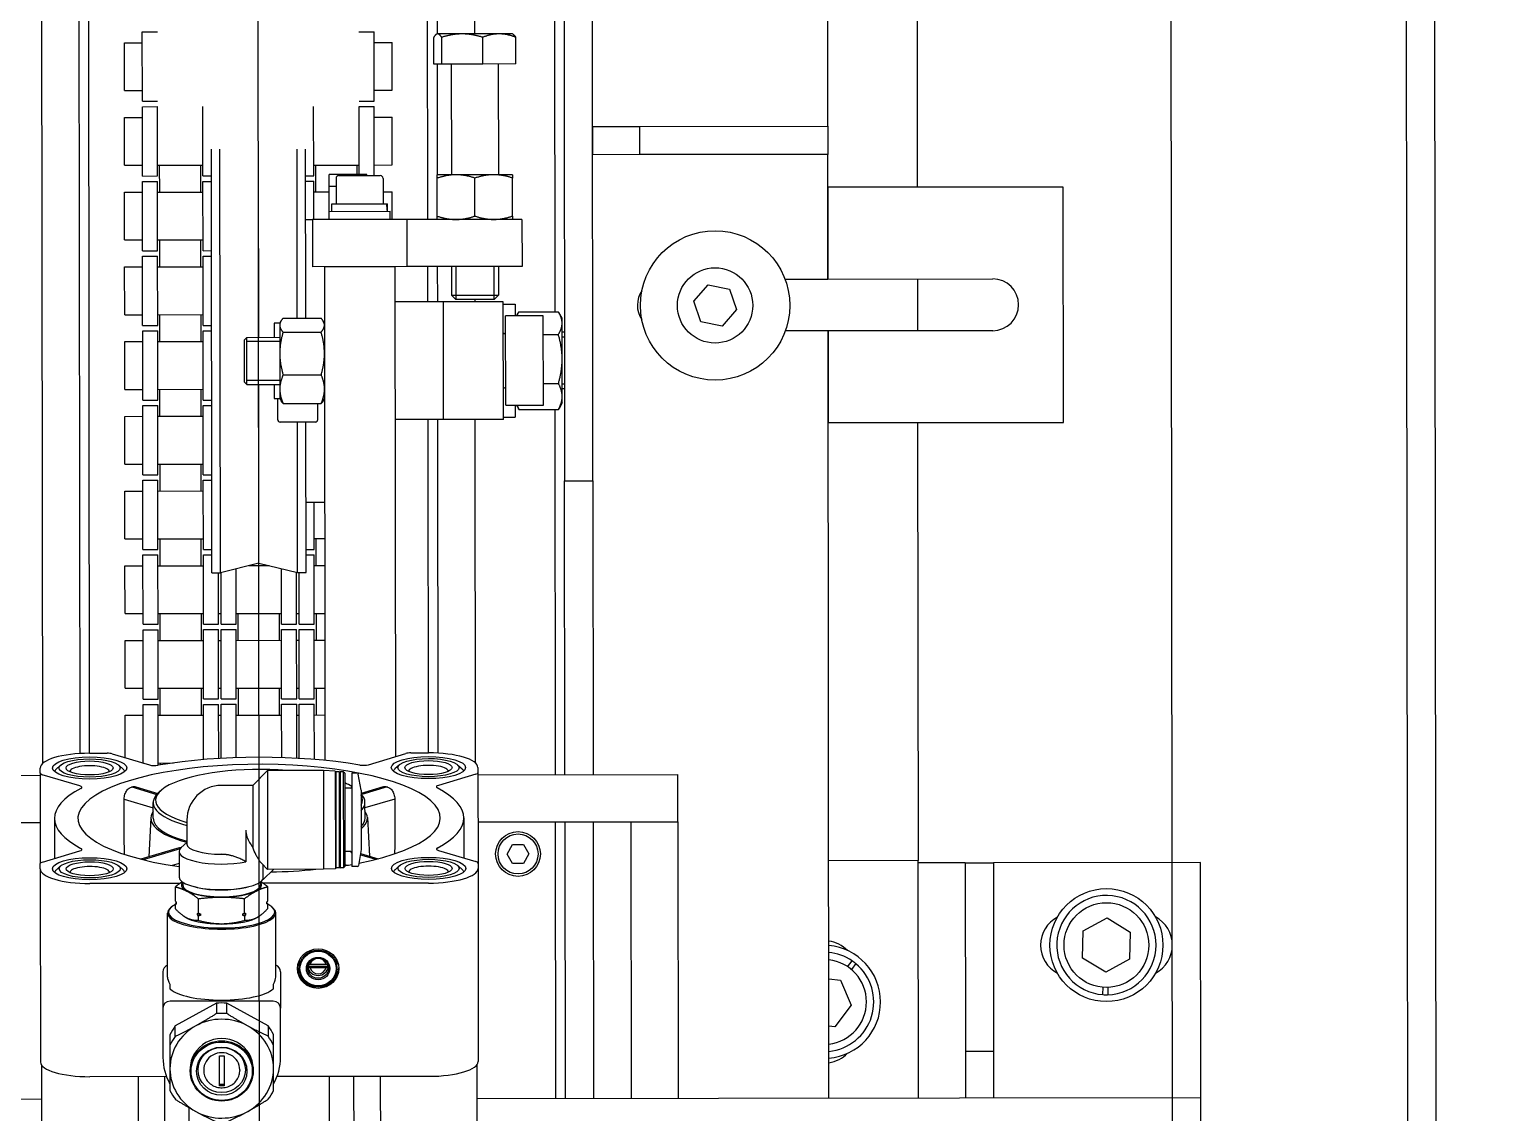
# Model space of a CAD drawing. Header units: feet. Extents: x -99009 to 3252343, y -11094690 to 9035152.
# Drawn here: x 2520354.7 to 2520664.2, y -1972591.9 to -1972361.6 of the extents above; entities that cross this region are included whole.
import ezdxf

# ---------------------------------------------------------------- set-up
doc = ezdxf.new("R2010")
doc.units = ezdxf.units.FT
for name, color, linetype in [('1', 1, 'Continuous'), ('K-LINE', 7, 'Continuous'), ('栗本図面枠', 7, 'Continuous')]:
    doc.layers.add(name, color=color, linetype=linetype)

# ---------------------------------------------------------------- blocks, each defined once
blk = doc.blocks.new('K24582845e8a56')
at = {"layer": '栗本図面枠', "color": 1}
for p, q in [((-3309.55, 250), (-4554.55, 250)), ((-3309.55, 244), (-4548.55, 244)), ((-3932.05, 200), (-3982.05, 200)), ((-3982.05, 200), (-3982.05, 156)), ((-3832.05, 200), (-3932.05, 200)), ((-3932.05, 200), (-3932.05, 46.25)), ((-3359.55, 194), (-4498.55, 194)), ((-3970.33, 180.14), (-3967.32, 185.07)), ((-3967.32, 185.07), (-3961.55, 184.93)), ((-3961.55, 184.93), (-3958.78, 179.86)), ((-3967.56, 175.07), (-3970.33, 180.14)), ((-3958.78, 179.86), (-3961.79, 174.93)), ((-3955.56, 180.28), (-3954.01, 180.25)), ((-3954.03, 179.25), (-3955.58, 179.28)), ((-3961.79, 174.93), (-3967.56, 175.07)), ((-4125.62, 171), (-4125.62, 121)), ((-4075.62, 171), (-4125.62, 171)), ((-4075.62, 121), (-4075.62, 171)), ((-4106.12, 121), (-4106.12, 156)), ((-4095.12, 156), (-4095.12, 121)), ((-3982.05, 150), (-3982.05, 156)), ((-3982.05, 156), (-3942.05, 156)), ((-3942.05, 156), (-3932.05, 156)), ((-3942.05, 150), (-3942.05, 156)), ((-3982.05, 150), (-3982.05, 140)), ((-3982.05, 150), (-3942.05, 150)), ((-3942.05, 150), (-3932.05, 150)), ((-4205.05, 140), (-4125.62, 140)), ((-4106.12, 140), (-4095.12, 140)), ((-4075.62, 140), (-3982.54, 140)), ((-3982.55, 139.99), (-3982.55, 121)), ((-3932.05, 140), (-3982.54, 140)), ((-3960.03, 125.01), (-3961.27, 125.94)), ((-3960.67, 126.74), (-3959.43, 125.81)), ((-3957.17, 123.47), (-3951.85, 125.73)), ((-3951.85, 125.73), (-3947.24, 122.26)), ((-4138.61, 121), (-4512.61, 121)), ((-4138.61, 81), (-4138.61, 121)), ((-4138.61, 121), (-4132.61, 121)), ((-4106.12, 121), (-4132.61, 121)), ((-4132.61, 121), (-4132.61, 81)), ((-4125.62, 121), (-4106.12, 121)), ((-4106.12, 111.87), (-4106.12, 121)), ((-3932.05, 121), (-4095.12, 121)), ((-4095.12, 121), (-4095.12, 111.91)), ((-4095.12, 121), (-4075.62, 121)), ((-3957.47, 121), (-3957.17, 123.47)), ((-3947.24, 122.26), (-3947.39, 121)), ((-4104.93, 95.51), (-4104.03, 100.04)), ((-4104.03, 100.04), (-4099.65, 101.53)), ((-4099.65, 101.53), (-4096.18, 98.49)), ((-4096.18, 98.49), (-4097.08, 93.96)), ((-4101.45, 92.47), (-4104.93, 95.51)), ((-4097.08, 93.96), (-4101.45, 92.47)), ((-3990.88, 89), (-4000.88, 89)), ((-4000.88, 46.5), (-4000.88, 89)), ((-3990.88, 46.5), (-3990.88, 89)), ((-3990.88, 89), (-3932.05, 89)), ((-3990.88, 79), (-3990.88, 89)), ((-4138.61, 71), (-4138.61, 81)), ((-4138.61, 81), (-4132.61, 81)), ((-4132.61, 81), (-4132.61, 71)), ((-3990.88, 79), (-3932.05, 79)), ((-4063.31, 71), (-5150.61, 71)), ((-4138.61, 71), (-4132.61, 71)), ((-4063.31, 65), (-4063.31, 71)), ((-4063.31, 71), (-4000.88, 71)), ((-3990.88, 71), (-3932.05, 71)), ((-5150.61, 65), (-4063.31, 65)), ((-4094.88, 65), (-4094.88, 64.5)), ((-4082.88, 65), (-4082.88, 64.5)), ((-4000.88, 65), (-4063.31, 65)), ((-3932.05, 65), (-3990.88, 65)), ((-4099.26, 63), (-5294.05, 63)), ((-4099.26, 55.3), (-4099.26, 63.7)), ((-4097.88, 64.5), (-4099.06, 63.82)), ((-4096.83, 64.5), (-4097.88, 64.5)), ((-4089.21, 64.5), (-4096.83, 64.5)), ((-4094.41, 60.5), (-4094.41, 63.7)), ((-4081.26, 64.5), (-4089.21, 64.5)), ((-4084.02, 60.5), (-4084.02, 63.7)), ((-4079.88, 64.5), (-4081.26, 64.5)), ((-4079.88, 64.5), (-4078.7, 63.82)), ((-4078.49, 55.3), (-4078.49, 63.7)), ((-4000.88, 63), (-4078.49, 63)), ((-3932.05, 63), (-3990.88, 63)), ((-4098.38, 60.5), (-4098.38, 52.5)), ((-4079.38, 60.5), (-4098.38, 60.5)), ((-4079.38, 52.5), (-4079.38, 60.5)), ((-4118.88, 56), (-4118.88, 31.5)), ((-4118.88, 56), (-4108.88, 56)), ((-4108.88, 56), (-4108.88, 31.5)), ((-3986.05, 56.15), (-3984.05, 57.31)), ((-3986.05, 53.85), (-3986.05, 56.15)), ((-3984.05, 57.31), (-3982.05, 56.15)), ((-3982.05, 56.15), (-3982.05, 53.85)), ((-4158.3, 54), (-4158.22, 54.14)), ((-4158.3, 54), (-4158.3, 51.2)), ((-4151.9, 54.71), (-4157.58, 54.71)), ((-4151.9, 54.71), (-4151.9, 47.69)), ((-4128.38, 54), (-4128.38, 50)), ((-4119.59, 54), (-4127.66, 54)), ((-4100.88, 54.5), (-4098.38, 54.5)), ((-4100.88, 52), (-4100.88, 54.5)), ((-4098.38, 54.79), (-4099.06, 55.18)), ((-4079.38, 54.79), (-4078.7, 55.18)), ((-4079.38, 54.5), (-4076.88, 54.5)), ((-4076.88, 52), (-4076.88, 54.5)), ((-3984.05, 52.69), (-3986.05, 53.85)), ((-3982.05, 53.85), (-3984.05, 52.69)), ((-4158.3, 51.2), (-4158.3, 43.34)), ((-4151.8, 51), (-4128.38, 51)), ((-4128.38, 50), (-4128.38, 42)), ((-4108.88, 51), (-4102.82, 51)), ((-4102.82, 41), (-4102.82, 51)), ((-4101.9, 50.08), (-4102.82, 51)), ((-4101.9, 50.08), (-4101.9, 41.92)), ((-4101.38, 52), (-4101.38, 39.3)), ((-4076.38, 52), (-4101.38, 52)), ((-4079.38, 52.5), (-4098.38, 52.5)), ((-4076.38, 52), (-4076.38, 39.3)), ((-4151.9, 47.69), (-4157.58, 47.69)), ((-4151.9, 47.69), (-4151.9, 38.98)), ((-4002.43, 46.5), (-4001.32, 46.5)), ((-4001.32, 46.5), (-3982.12, 46.5)), ((-3982.12, 46.5), (-3981.01, 46.5)), ((-3981.01, 46.5), (-3939.96, 46.5)), ((-4158.3, 46), (-5294.05, 46)), ((-4158.3, 43.34), (-4158.3, 38.14)), ((-4119.59, 46), (-4127.66, 46)), ((-4101.38, 46), (-4101.9, 46)), ((-4003.38, 46), (-4076.38, 46)), ((-4001, 46.06), (-3998.63, 38.09)), ((-3991.72, 43.5), (-3983.2, 43.5)), ((-3984.81, 38.09), (-3982.44, 46.06)), ((-3846.61, 46.25), (-3939.28, 46.25)), ((-4151.8, 41), (-4128.38, 41)), ((-4128.38, 42), (-4128.38, 38)), ((-4108.88, 41), (-4102.82, 41)), ((-4101.9, 41.92), (-4102.82, 41)), ((-4003.03, 42.18), (-4002.17, 43.13)), ((-3981.61, 42.18), (-3980.75, 43.13)), ((-5294.05, 38), (-4158.3, 38)), ((-4158.3, 38.14), (-4158.3, 38)), ((-4158.3, 38), (-4158.22, 37.86)), ((-4151.9, 38.98), (-4157.58, 38.98)), ((-4151.9, 37.29), (-4157.58, 37.29)), ((-4151.9, 38.98), (-4151.9, 37.29)), ((-4151.9, 38), (-4128.38, 38)), ((-4119.59, 38), (-4127.66, 38)), ((-4108.88, 38), (-4101.38, 38)), ((-4076.38, 39.3), (-4101.38, 39.3)), ((-4101.38, 39.3), (-4101.38, 29)), ((-4076.38, 39.3), (-4076.38, 29)), ((-4076.38, 38), (-4005.5, 38)), ((-4118.88, 36), (-5194.05, 36)), ((-4101.38, 36), (-4108.88, 36)), ((-4005.55, 36), (-4076.38, 36)), ((-4005.55, 32.27), (-4005.55, 36)), ((-3977.89, 36), (-3977.89, 0.82)), ((-3936.83, 36), (-3936.83, 3.75)), ((-4118.88, 31.5), (-4118.88, 11.5)), ((-4118.88, 31.5), (-4108.88, 31.5)), ((-4108.88, 31.5), (-4108.88, 11.5)), ((-4003.05, 23.24), (-4005.42, 31.21)), ((-4146.35, 28.44), (-4156.51, 28.44)), ((-4156.51, 24.61), (-4156.51, 28.44)), ((-4146.35, 24.61), (-4146.35, 28.44)), ((-4130.47, 28.44), (-4140.63, 28.44)), ((-4140.63, 24.61), (-4140.63, 28.44)), ((-4130.47, 24.61), (-4130.47, 28.44)), ((-4118.88, 28.44), (-4124.76, 28.44)), ((-4124.76, 26.5), (-4124.76, 28.44)), ((-4120.63, 15), (-4120.63, 28)), ((-4118.88, 28), (-4120.63, 28)), ((-4108.88, 29), (-4004.76, 29)), ((-4108.88, 14), (-4108.88, 29)), ((-4003.03, 29.82), (-4002.17, 28.87)), ((-3995.76, 28.85), (-3993.87, 22.5)), ((-3981.61, 29.82), (-3980.75, 28.87)), ((-4128.23, 17.1), (-4128.23, 25.9)), ((-4127.63, 26.5), (-4122.23, 26.5)), ((-4122.23, 27.37), (-4122.23, 27.4)), ((-4121.18, 27.4), (-4122.23, 27.4)), ((-4122.23, 27.27), (-4122.23, 27.37)), ((-4122.23, 15.6), (-4122.23, 27.27)), ((-3998.36, 26.4), (-3996.96, 21.7)), ((-3998.33, 27.22), (-3996.72, 21.8)), ((-3984.2, 21.55), (-3983.09, 25.3)), ((-3983.94, 21.51), (-3982.96, 24.8)), ((-3844.2, 25.75), (-3936.83, 25.75)), ((-4144.06, 24.61), (-4158.79, 24.61)), ((-4158.79, 21.41), (-4158.79, 24.61)), ((-4144.06, 21.41), (-4144.06, 24.61)), ((-4128.23, 24.61), (-4142.92, 24.61)), ((-4142.92, 21.41), (-4142.92, 24.61)), ((-4128.23, 23.03), (-4128.48, 23.03)), ((-4128.48, 23.03), (-4128.48, 15.03)), ((-3997.64, 21.7), (-4001.08, 21.09)), ((-3997.64, 21.7), (-3985.04, 21.7)), ((-3991.72, 22.5), (-3995.06, 22.5)), ((-3991.83, 23), (-3983.64, 23.45)), ((-3985.04, 21.7), (-3981.61, 21.09)), ((-4128.48, 21.41), (-4142.92, 21.41)), ((-4130.47, 11.76), (-4130.47, 21.41)), ((-4128.48, 20.96), (-4130.47, 20.96)), ((-4001.24, 20.9), (-4001.24, 19.7)), ((-4001.24, 19.7), (-3981.44, 19.7)), ((-3998.09, 19.4), (-3998.09, 18.2)), ((-3984.59, 19.31), (-3984.5, 19.61)), ((-3984.59, 19.4), (-3984.59, 18.2)), ((-3981.87, 18.2), (-3981.71, 18.72)), ((-3981.44, 20.9), (-3981.44, 19.7)), ((-3844.05, 20.1), (-3936.83, 20.1)), ((-4127.63, 16.5), (-4122.23, 16.5)), ((-4125.99, 15.03), (-4125.99, 16.5)), ((-4120.63, 15.6), (-4122.23, 15.6)), ((-4001.71, 16.2), (-4001.84, 13.7)), ((-4001.71, 16.2), (-3980.97, 16.2)), ((-4001.24, 18.2), (-4001.54, 17.9)), ((-4001.54, 17.9), (-3981.14, 17.9)), ((-4001.54, 17.9), (-4001.54, 17.2)), ((-4001.54, 17.2), (-3981.14, 17.2)), ((-4001.44, 17.1), (-4001.54, 17.2)), ((-4001.44, 17.1), (-4001.54, 17)), ((-4001.54, 17), (-3981.14, 17)), ((-4001.54, 17), (-4001.54, 16.3)), ((-4001.54, 16.3), (-3981.14, 16.3)), ((-4001.44, 16.2), (-4001.54, 16.3)), ((-4001.44, 17.1), (-3981.24, 17.1)), ((-4001.24, 18.2), (-3981.44, 18.2)), ((-3981.44, 18.2), (-3981.14, 17.9)), ((-3981.24, 17.1), (-3981.14, 17.2)), ((-3981.24, 17.1), (-3981.14, 17)), ((-3981.24, 16.2), (-3981.14, 16.3)), ((-3981.14, 17.9), (-3981.14, 17.2)), ((-3981.14, 17), (-3981.14, 16.3)), ((-3980.97, 16.2), (-3980.84, 13.7)), ((-3959.83, 16.5), (-3960.63, 16.5)), ((-4125.99, 15.03), (-4128.48, 15.03)), ((-4120.63, 15.03), (-4125.99, 15.03)), ((-4124.76, 11.76), (-4124.76, 15.03)), ((-4118.88, 15), (-4120.63, 15)), ((-4108.88, 14), (-4003.97, 14)), ((-4097.93, 5.21), (-4097.93, 13.29)), ((-4096.88, 14), (-4097.32, 13.74)), ((-4094.98, 5.21), (-4094.98, 13.29)), ((-4085.92, 5.21), (-4085.92, 13.29)), ((-4080.88, 14), (-4080.43, 13.74)), ((-4079.82, 5.21), (-4079.82, 13.29)), ((-4076.38, 12.55), (-4079.82, 12.55)), ((-4058.88, 10.03), (-4058.88, 14)), ((-4051.1, 11.76), (-4051.1, 14)), ((-4045.38, 11.76), (-4045.38, 14)), ((-4035.22, 11.76), (-4035.22, 14)), ((-4029.51, 11.76), (-4029.51, 14)), ((-4019.35, 11.76), (-4019.35, 14)), ((-4013.63, 11.76), (-4013.63, 14)), ((-4001.84, 13.7), (-3980.84, 13.7)), ((-4001.84, 13.7), (-4001.84, 1.8)), ((-3980.84, 13.7), (-3980.84, 1.8)), ((-3960.67, 10.82), (-3960.67, 14.18)), ((-3960.2, 14.5), (-3960.2, 10.5)), ((-3959.9, 14.18), (-3959.9, 10.82)), ((-3825.05, 14.9), (-3936.83, 14.9)), ((-4128.19, 11.76), (-4142.92, 11.76)), ((-4097.93, 10.03), (-4133.88, 10.03)), ((-4124.76, 12.21), (-4130.47, 12.21)), ((-4128.19, 10.03), (-4128.19, 11.76)), ((-4118.88, 11.76), (-4127.04, 11.76)), ((-4127.04, 10.03), (-4127.04, 11.76)), ((-4118.88, 11.5), (-4108.88, 11.5)), ((-4118.88, 10.03), (-4118.88, 11.5)), ((-4075.88, 12.05), (-4075.88, 4.55)), ((-4043.88, 10.03), (-4075.88, 10.03)), ((-4048.81, 11.76), (-4058.88, 11.76)), ((-4045.38, 12.21), (-4051.1, 12.21)), ((-4048.81, 10.03), (-4048.81, 11.76)), ((-4032.94, 11.76), (-4047.67, 11.76)), ((-4047.67, 10.03), (-4047.67, 11.76)), ((-4043.88, 8.23), (-4043.88, 10.03)), ((-4029.51, 12.21), (-4035.22, 12.21)), ((-4032.94, 8.56), (-4032.94, 11.76)), ((-4017.06, 11.76), (-4031.79, 11.76)), ((-4031.79, 8.56), (-4031.79, 11.76)), ((-4013.63, 12.21), (-4019.35, 12.21)), ((-4017.06, 8.56), (-4017.06, 11.76)), ((-4004.18, 11.76), (-4015.92, 11.76)), ((-4015.92, 8.56), (-4015.92, 11.76)), ((-4097.93, 8.23), (-4133.88, 8.23)), ((-4043.88, 8.23), (-4075.88, 8.23)), ((-4045.92, 0.03), (-4043.88, 8.23)), ((-4032.94, 8.02), (-4043.93, 8.02)), ((-4032.94, 8.56), (-4043.88, 8.56)), ((-4035.22, 8.02), (-4035.22, 8.56)), ((-4032.94, 4.82), (-4032.94, 8.02)), ((-4017.06, 8.56), (-4031.79, 8.56)), ((-4017.06, 8.02), (-4031.79, 8.02)), ((-4031.79, 4.82), (-4031.79, 8.02)), ((-4029.51, 8.02), (-4029.51, 8.56)), ((-4019.35, 8.02), (-4019.35, 8.56)), ((-4017.06, 4.82), (-4017.06, 8.02)), ((-4004.41, 8.56), (-4015.92, 8.56)), ((-4004.44, 8.02), (-4015.92, 8.02)), ((-4015.92, 4.82), (-4015.92, 8.02)), ((-4013.63, 8.02), (-4013.63, 8.56)), ((-3959.83, 8.5), (-3960.63, 8.5)), ((-4096.88, 4.5), (-4097.32, 4.76)), ((-4096.88, 4.5), (-4096.88, 3.3)), ((-4096.88, 4.5), (-4096.46, 4.5)), ((-4096.88, 3.3), (-4093.88, 3.3)), ((-4096.46, 4.5), (-4090.45, 4.5)), ((-4093.88, -2.5), (-4093.88, 4.5)), ((-4090.45, 4.5), (-4082.87, 4.5)), ((-4083.88, -2.5), (-4083.88, 4.5)), ((-4083.88, 3.3), (-4080.88, 3.3)), ((-4082.87, 4.5), (-4080.88, 4.5)), ((-4080.88, 4.5), (-4080.43, 4.76)), ((-4080.88, 3.3), (-4080.88, 4.5)), ((-4076.38, 4.05), (-4080.88, 4.05)), ((-4032.94, 4.82), (-4044.73, 4.82)), ((-4035.22, -4.83), (-4035.22, 4.82)), ((-4029.51, 4.37), (-4035.22, 4.37)), ((-4017.06, 4.82), (-4031.79, 4.82)), ((-4029.51, -4.83), (-4029.51, 4.82)), ((-4019.35, -4.83), (-4019.35, 4.82)), ((-4013.63, 4.37), (-4019.35, 4.37)), ((-4004.58, 4.82), (-4015.92, 4.82)), ((-4013.63, -4.83), (-4013.63, 4.82)), ((-3957.93, 3.5), (-3971.58, 3.5)), ((-3959.09, 4.5), (-3951.36, 4.5)), ((-3940.92, 4.5), (-3951.36, 4.5)), ((-4093.88, 0.03), (-4131.83, 0.03)), ((-4045.92, 0.03), (-4083.88, 0.03)), ((-4045.92, 0.03), (-4043.88, -8.17)), ((-4045.38, -2.13), (-4045.38, 2.19)), ((-4001.84, 1.8), (-3980.84, 1.8)), ((-3998.69, -1.35), (-4001.84, 1.8)), ((-3982.08, 0.57), (-3980.84, 1.8)), ((-3978.77, 0.87), (-3981.77, 0.87)), ((-3978.71, 0.84), (-3980.84, 3.07)), ((-3978.15, 0.25), (-3977.5, 0.25)), ((-3978.02, 0.11), (-3978.14, 0.24)), ((-3978.02, 0.11), (-3978.06, 0.11)), ((-3974.11, 1.81), (-3977.16, 1.81)), ((-3973.63, 1.61), (-3973.82, 1.61)), ((-3973.53, 1.61), (-3973.81, 1.61)), ((-3972.5, 1.81), (-3973.44, 1.81)), ((-3972.82, 2.74), (-3972.65, 2.93)), ((-3955.5, 3), (-3956.45, 3)), ((-3952.85, 2.94), (-3952.85, -18.94)), ((-3947.61, 1.87), (-3952.42, -6.87)), ((-3947.61, 1.87), (-3945.39, 1.87)), ((-3943.51, 3), (-3945.73, 3)), ((-3264.58, 0), (-4586.7, 0)), ((-4083.88, -2.5), (-4093.88, -2.5)), ((-4093.38, -3), (-4093.88, -2.5)), ((-4083.88, -2.5), (-4093.88, -2.5)), ((-4084.38, -3), (-4093.38, -3)), ((-4084.38, -3), (-4083.88, -2.5)), ((-3998.69, -1.35), (-3985.57, -1.35)), ((-3998.69, -1.35), (-3998.69, -8)), ((-3989.16, -2.81), (-3982.47, -2.81)), ((-3977.02, -2.83), (-3977.13, -2.36)), ((-3971.58, -3.09), (-3974.63, -3.09)), ((-3971.5, -2.89), (-3971.21, -2.89)), ((-3969.97, -3.09), (-3970.91, -3.09)), ((-3970.41, -0.84), (-3970.41, -0.84)), ((-3938.51, -1.3), (-3938.03, -1.3)), ((-4032.94, -4.83), (-4044.71, -4.83)), ((-4029.51, -4.38), (-4035.22, -4.38)), ((-4032.94, -8.03), (-4032.94, -4.83)), ((-4017.06, -4.83), (-4031.79, -4.83)), ((-4031.79, -8.03), (-4031.79, -4.83)), ((-4013.63, -4.38), (-4019.35, -4.38)), ((-4017.06, -8.03), (-4017.06, -4.83)), ((-4004.58, -4.83), (-4015.92, -4.83)), ((-4015.92, -8.03), (-4015.92, -4.83)), ((-3971.1, -3.51), (-3971.39, -3.51)), ((-3938.24, -4.17), (-3938.12, -4.17)), ((-4043.88, -8.17), (-4133.88, -8.17)), ((-4032.94, -8.03), (-4043.91, -8.03)), ((-4043.88, -9.97), (-4043.88, -8.17)), ((-4032.94, -8.57), (-4043.88, -8.57)), ((-4035.22, -8.57), (-4035.22, -8.03)), ((-4032.94, -11.77), (-4032.94, -8.57)), ((-4017.06, -8.03), (-4031.79, -8.03)), ((-4017.06, -8.57), (-4031.79, -8.57)), ((-4031.79, -11.77), (-4031.79, -8.57)), ((-4029.51, -8.57), (-4029.51, -8.03)), ((-4019.35, -8.57), (-4019.35, -8.03)), ((-4017.06, -11.77), (-4017.06, -8.57)), ((-4004.44, -8.03), (-4015.92, -8.03)), ((-4004.41, -8.57), (-4015.92, -8.57)), ((-4015.92, -11.77), (-4015.92, -8.57)), ((-4013.63, -8.57), (-4013.63, -8.03)), ((-3950.2, -6.87), (-3952.42, -6.87)), ((-3952.42, -9.13), (-3950.2, -9.13)), ((-3952.42, -9.13), (-3947.61, -17.87)), ((-3941.26, -7.5), (-3934.86, -7.5)), ((-3941.26, -8.5), (-3941.26, -7.5)), ((-3934.86, -8.5), (-3941.26, -8.5)), ((-3935.13, -7.5), (-3935.13, -8.5)), ((-3934.86, -7.5), (-3934.86, -8.5)), ((-4128.19, -11.77), (-4142.92, -11.77)), ((-4043.88, -9.97), (-4133.88, -9.97)), ((-4130.47, -21.42), (-4130.47, -11.77)), ((-4124.76, -12.22), (-4130.47, -12.22)), ((-4128.19, -11.77), (-4128.19, -9.97)), ((-4127.04, -11.77), (-4127.04, -9.97)), ((-4112.31, -11.77), (-4127.04, -11.77)), ((-4124.76, -21.42), (-4124.76, -11.77)), ((-4114.6, -21.42), (-4114.6, -11.77)), ((-4108.88, -12.22), (-4114.6, -12.22)), ((-4112.31, -11.77), (-4112.31, -9.97)), ((-4111.17, -11.77), (-4111.17, -9.97)), ((-4096.44, -11.77), (-4111.17, -11.77)), ((-4108.88, -21.42), (-4108.88, -11.77)), ((-4098.72, -21.42), (-4098.72, -11.77)), ((-4093.01, -12.22), (-4098.72, -12.22)), ((-4096.44, -11.77), (-4096.44, -9.97)), ((-4095.29, -11.77), (-4095.29, -9.97)), ((-4080.56, -11.77), (-4095.29, -11.77)), ((-4093.01, -21.42), (-4093.01, -11.77)), ((-4082.85, -21.42), (-4082.85, -11.77)), ((-4077.13, -12.22), (-4082.85, -12.22)), ((-4080.56, -11.77), (-4080.56, -9.97)), ((-4079.42, -11.77), (-4079.42, -9.97)), ((-4064.69, -11.77), (-4079.42, -11.77)), ((-4077.13, -21.42), (-4077.13, -11.77)), ((-4066.97, -21.42), (-4066.97, -11.77)), ((-4061.26, -12.22), (-4066.97, -12.22)), ((-4064.69, -11.77), (-4064.69, -9.97)), ((-4063.54, -11.77), (-4063.54, -9.97)), ((-4048.81, -11.77), (-4063.54, -11.77)), ((-4061.26, -21.42), (-4061.26, -11.77)), ((-4051.1, -21.42), (-4051.1, -11.77)), ((-4045.38, -12.22), (-4051.1, -12.22)), ((-4048.81, -11.77), (-4048.81, -9.97)), ((-4047.67, -11.77), (-4047.67, -9.97)), ((-4032.94, -11.77), (-4047.67, -11.77)), ((-4045.38, -21.42), (-4045.38, -11.77)), ((-4035.22, -21.42), (-4035.22, -11.77)), ((-4029.51, -12.22), (-4035.22, -12.22)), ((-4017.06, -11.77), (-4031.79, -11.77)), ((-4029.51, -21.42), (-4029.51, -11.77)), ((-4019.35, -21.42), (-4019.35, -11.77)), ((-4013.63, -12.22), (-4019.35, -12.22)), ((-4004.18, -11.77), (-4015.92, -11.77)), ((-4013.63, -21.42), (-4013.63, -11.77)), ((-3938.24, -11.83), (-3938.12, -11.83)), ((-3991.34, -15.35), (-3986.24, -15.35)), ((-3986.58, -15.35), (-3985.49, -16.55)), ((-3977.02, -13.17), (-3977.13, -13.64)), ((-3971.58, -12.91), (-3974.63, -12.91)), ((-3971.21, -13.11), (-3971.5, -13.11)), ((-3971.39, -12.49), (-3971.1, -12.49)), ((-3969.97, -12.91), (-3970.91, -12.91)), ((-3970.41, -15.16), (-3970.41, -15.16)), ((-3938.51, -14.7), (-3938.03, -14.7)), ((-3825.05, -14.9), (-3930.2, -14.9)), ((-4003.47, -21.42), (-4003.47, -18.2)), ((-3985.45, -17.02), (-3983.04, -25.11)), ((-3985.24, -16.79), (-3982.91, -24.61)), ((-3984.66, -17), (-3979.22, -17)), ((-3982.12, -17), (-3981.68, -18.49)), ((-3978.15, -16.25), (-3977.5, -16.25)), ((-3977.89, -16.82), (-3977.89, -36)), ((-3974.11, -17.81), (-3977.16, -17.81)), ((-3973.63, -17.61), (-3973.82, -17.61)), ((-3973.81, -17.61), (-3973.53, -17.61)), ((-3972.5, -17.81), (-3973.44, -17.81)), ((-3945.39, -17.87), (-3947.61, -17.87)), ((-4158.79, -24.62), (-4158.79, -21.42)), ((-4144.06, -24.62), (-4144.06, -21.42)), ((-4128.19, -21.42), (-4142.92, -21.42)), ((-4142.92, -24.62), (-4142.92, -21.42)), ((-4124.76, -20.97), (-4130.47, -20.97)), ((-4128.19, -24.62), (-4128.19, -21.42)), ((-4112.31, -21.42), (-4127.04, -21.42)), ((-4127.04, -24.62), (-4127.04, -21.42)), ((-4108.88, -20.97), (-4114.6, -20.97)), ((-4112.31, -24.62), (-4112.31, -21.42)), ((-4096.44, -21.42), (-4111.17, -21.42)), ((-4111.17, -24.62), (-4111.17, -21.42)), ((-4093.01, -20.97), (-4098.72, -20.97)), ((-4096.44, -24.62), (-4096.44, -21.42)), ((-4080.56, -21.42), (-4095.29, -21.42)), ((-4095.29, -24.62), (-4095.29, -21.42)), ((-4077.13, -20.97), (-4082.85, -20.97)), ((-4080.56, -24.62), (-4080.56, -21.42)), ((-4064.69, -21.42), (-4079.42, -21.42)), ((-4079.42, -24.62), (-4079.42, -21.42)), ((-4061.26, -20.97), (-4066.97, -20.97)), ((-4064.69, -24.62), (-4064.69, -21.42)), ((-4048.81, -21.42), (-4063.54, -21.42)), ((-4063.54, -24.62), (-4063.54, -21.42)), ((-4045.38, -20.97), (-4051.1, -20.97)), ((-4048.81, -24.62), (-4048.81, -21.42)), ((-4032.94, -21.42), (-4047.67, -21.42)), ((-4047.67, -24.62), (-4047.67, -21.42)), ((-4029.51, -20.97), (-4035.22, -20.97)), ((-4032.94, -24.62), (-4032.94, -21.42)), ((-4017.06, -21.42), (-4031.79, -21.42)), ((-4031.79, -24.62), (-4031.79, -21.42)), ((-4013.63, -20.97), (-4019.35, -20.97)), ((-4017.06, -24.62), (-4017.06, -21.42)), ((-4002.98, -21.42), (-4015.92, -21.42)), ((-4015.92, -24.62), (-4015.92, -21.42)), ((-4003.06, -20.97), (-4003.47, -20.97)), ((-3998.41, -26.21), (-3997.02, -21.52)), ((-3997.58, -20.9), (-3997.15, -21.38)), ((-3972.82, -18.74), (-3972.65, -18.93)), ((-3957.93, -19.5), (-3971.58, -19.5)), ((-3959.09, -20.5), (-3951.36, -20.5)), ((-3956.45, -19), (-3955.5, -19)), ((-3951.36, -20.5), (-3940.92, -20.5)), ((-3945.73, -19), (-3943.51, -19)), ((-3936.83, -19.75), (-3936.83, -36)), ((-3844.05, -20.1), (-3936.83, -20.1)), ((-4144.06, -24.62), (-4158.79, -24.62)), ((-4156.51, -28.44), (-4156.51, -24.62)), ((-4146.35, -28.44), (-4146.35, -24.62)), ((-4128.19, -24.62), (-4142.92, -24.62)), ((-4140.63, -28.44), (-4140.63, -24.62)), ((-4130.47, -28.44), (-4130.47, -24.62)), ((-4112.31, -24.62), (-4127.04, -24.62)), ((-4124.76, -28.44), (-4124.76, -24.62)), ((-4114.6, -28.44), (-4114.6, -24.62)), ((-4096.44, -24.62), (-4111.17, -24.62)), ((-4108.88, -28.44), (-4108.88, -24.62)), ((-4098.72, -28.44), (-4098.72, -24.62)), ((-4080.56, -24.62), (-4095.29, -24.62)), ((-4093.01, -28.44), (-4093.01, -24.62)), ((-4082.85, -28.44), (-4082.85, -24.62)), ((-4064.69, -24.62), (-4079.42, -24.62)), ((-4077.13, -28.44), (-4077.13, -24.62)), ((-4066.97, -28.44), (-4066.97, -24.62)), ((-4048.81, -24.62), (-4063.54, -24.62)), ((-4061.26, -28.44), (-4061.26, -24.62)), ((-4051.1, -28.44), (-4051.1, -24.62)), ((-4032.94, -24.62), (-4047.67, -24.62)), ((-4045.38, -28.44), (-4045.38, -24.62)), ((-4035.22, -28.44), (-4035.22, -24.62)), ((-4017.06, -24.62), (-4031.79, -24.62)), ((-4029.51, -28.44), (-4029.51, -24.62)), ((-4019.35, -28.44), (-4019.35, -24.62)), ((-4003.46, -24.62), (-4015.92, -24.62)), ((-4013.63, -28.44), (-4013.63, -24.62)), ((-4005.42, -31.21), (-4003.05, -23.24)), ((-4003.47, -24.66), (-4003.47, -24.62)), ((-3998.38, -27.04), (-3996.8, -21.73)), ((-3995.81, -28.69), (-3993.97, -22.5)), ((-3991.72, -22.5), (-3995.06, -22.5)), ((-3991.83, -23), (-3983.53, -23.45)), ((-3936.83, -25.75), (-3844.2, -25.75)), ((-4146.35, -28.44), (-4156.51, -28.44)), ((-4130.47, -28.44), (-4140.63, -28.44)), ((-4114.6, -28.44), (-4124.76, -28.44)), ((-4098.72, -28.44), (-4108.88, -28.44)), ((-4082.85, -28.44), (-4093.01, -28.44)), ((-4066.97, -28.44), (-4077.13, -28.44)), ((-4051.1, -28.44), (-4061.26, -28.44)), ((-4035.22, -28.44), (-4045.38, -28.44)), ((-4019.35, -28.44), (-4029.51, -28.44)), ((-4004.6, -28.44), (-4013.63, -28.44)), ((-4003.03, -29.82), (-4002.17, -28.87)), ((-3981.61, -29.82), (-3980.75, -28.87)), ((-4005.55, -36), (-4005.55, -32.27)), ((-4005.55, -36), (-5194.05, -36)), ((-4005.5, -38), (-5294.05, -38)), ((-3998.63, -38.09), (-4001, -46.06)), ((-3982.44, -46.06), (-3984.81, -38.09)), ((-4003.03, -42.18), (-4002.17, -43.13)), ((-3981.61, -42.18), (-3980.75, -43.13)), ((-5294.05, -46), (-4003.38, -46)), ((-3991.72, -43.5), (-3983.2, -43.5)), ((-3846.61, -46.25), (-3939.28, -46.25)), ((-3932.05, -46.25), (-3932.05, -200)), ((-4001.32, -46.5), (-4002.43, -46.5)), ((-4001.32, -46.5), (-3982.12, -46.5)), ((-4000.88, -89), (-4000.88, -46.5)), ((-3990.88, -89), (-3990.88, -46.5)), ((-3981.01, -46.5), (-3982.12, -46.5)), ((-3981.01, -46.5), (-3939.96, -46.5))]:
    blk.add_line(p, q, dxfattribs=at)
at = {"layer": '栗本図面枠', "color": 1, "ltscale": 0.19037}
for p, q in [((-4093.83, 65), (-4093.83, 64.5)), ((-4083.93, 64.5), (-4083.93, 65))]:
    blk.add_line(p, q, dxfattribs=at)
at = {"layer": '栗本図面枠', "color": 1, "ltscale": 2.649305}
for p, q in [((-4101.92, 50.1), (-4108.88, 50.1)), ((-4108.88, 41.9), (-4101.92, 41.9))]:
    blk.add_line(p, q, dxfattribs=at)
at = {"layer": '栗本図面枠', "color": 1, "ltscale": 2.666475}
for p, q in [((-4092.98, 4.5), (-4092.98, -2.5)), ((-4084.77, -2.5), (-4084.77, 4.5))]:
    blk.add_line(p, q, dxfattribs=at)
at = {"layer": '栗本図面枠', "color": 1}
for centre, radius in [((-3964.55, 180), 12), ((-3964.55, 180), 9), ((-4100.55, 97), 15.87), ((-4100.55, 97), 8), ((-3984.05, 55), 4.75), ((-3984.05, 55), 4.25)]:
    blk.add_circle(centre, radius, dxfattribs=at)
for centre, radius, start, end in [((-3964.55, 187.25), 6.75, 27.9506, 152.0494), ((-3964.55, 180), 10.55, 1.3414, 355.9085), ((-3964.55, 180), 10.55, 355.9085, 1.3414), ((-3964.55, 172.75), 6.75, 207.9506, 332.0494), ((-4100.62, 156), 5.5, 0, 180), ((-3982.54, 139.99), 0.01, 90, 180), ((-3952.55, 120), 12, 4.7802, 175.2198), ((-3952.55, 120), 10.55, 5.439, 140.3004), ((-3952.55, 120), 9, 6.3794, 173.6206), ((-3958.55, 120), 7, 134.6183, 171.7868), ((-3952.55, 120), 10.55, 145.7333, 174.561), ((-3952.55, 120), 10.55, 140.3004, 145.7333), ((-3946.55, 120), 7, 8.2132, 45.3817), ((-4100.62, 86), 5.5, 236.0571, 303.297), ((-4151.8, 51.1), 0.1, 180, 270), ((-4094.88, 52.25), 0.25, 270, 90), ((-4082.88, 52.25), 0.25, 90, 270), ((-4151.8, 40.9), 0.1, 90, 180), ((-4127.63, 25.9), 0.6, 90, 180), ((-4001.04, 20.9), 0.2, 100, 180), ((-3998.39, 19.4), 0.3, 0, 90), ((-3984.29, 19.4), 0.3, 90, 180), ((-3981.64, 20.9), 0.2, 0, 80), ((-4127.63, 17.1), 0.6, 180, 270), ((-4076.38, 12.05), 0.5, 0, 90), ((-4076.38, 4.55), 0.5, 270, 0), ((-3991.34, -8), 7.35, 180, 270)]:
    blk.add_arc(centre, radius, start, end, dxfattribs=at)
for centre, major_axis, ratio, start_param, end_param in [((-4002.43, 36), (0, 10.5), 0.297463, 0, 1.570796), ((-4001.32, 45), (0, 1.5), 0.297463, 5.497787, 6.283185), ((-3982.12, 45), (0, 1.5), 0.297463, 0, 0.785398), ((-3981.01, 36), (0, 10.5), 0.297463, 4.712389, 6.283185), ((-3939.96, 36), (0, 10.5), 0.297463, 4.712389, 6.283185), ((-4001.47, 36), (0, 7.5), 0.297463, 0.086129, 0.316841), ((-3991.72, 0), (0, 43.5), 0.297463, 5.76772, 6.798651), ((-3980.06, 36), (0, 7.5), 0.297463, 0.086129, 0.316841), ((-3991.72, 0), (0, -38.5), 0.297463, 2.153672, 7.396647), ((-4001.65, 36), (0, 4.19), 0.297463, 6.25256, 9.455404), ((-3998.32, 39.15), (0, -1.5), 0.297463, 5.497787, 6.798651), ((-3985.12, 39.15), (0, -1.5), 0.297463, 5.76772, 7.068583), ((-3980.24, 36), (0, 4.19), 0.297463, 6.25256, 9.455404), ((-4005.11, 32.27), (0, 1.5), 0.297463, 1.570796, 2.356194), ((-4001.47, 36), (0, -7.5), 0.297463, 5.966345, 6.197056), ((-3980.06, 36), (0, -7.5), 0.297463, 5.966345, 6.197056), ((-4121.18, 21.5), (10.22, 0), 0.57735, 1.516532, 1.673308), ((-4120.07, 21.5), (10.22, 0), 0.57735, 1.62506, 1.783197), ((-4003.37, 22.18), (0, 1.5), 0.297463, 4.196924, 5.497787), ((-3995.06, 0), (0, 22.5), 0.297463, 6.015722, 6.550648), ((-3995.54, 0), (0, 22), 0.297463, 6.117852, 6.448518), ((-3991.72, 0), (0, 23), 0.297463, 5.945362, 6.492079), ((-3991.72, 0), (0, 22.5), 0.297463, 6.015722, 6.283185), ((-3991.72, 0), (0, 43.5), 0.297463, 1.055331, 2.086262), ((-3995.54, 0), (0, -22), 0.297463, 3.602938, 3.738153), ((-3991.72, 0), (0, -38.5), 0.297463, 2.063179, 2.107945), ((-3960.05, 12.5), (0, 4.4), 0.954733, 3.177005, 6.247773), ((-3960.28, 12.5), (0, -1.73), 0.954733, 3.374987, 6.049791), ((-3960.43, 12.5), (0, 2.23), 0.954733, 3.283881, 6.140897), ((-3960.28, 12.5), (0, 1.73), 0.954733, 3.374987, 6.049791), ((-3991.72, 0), (0, -38.5), 0.297463, 1.635574, 1.889079), ((-3995.54, 0), (0, -22), 0.297463, 4.440601, 7.081762), ((-3971.77, -8), (0, -11.3), 0.297463, 5.764719, 9.943245), ((-3971.58, -8), (0, -11.5), 0.297463, 5.966345, 9.741619), ((-3959.09, 2.94), (0, 1.56), 0.954733, 0, 1.202528), ((-3946.95, -8), (-11.37, 11.37), 0.152176, 5.836205, 6.132168), ((-3951.36, 2.94), (0, 1.56), 0.954733, 0, 1.570796), ((-3940.92, -8), (0, 12.5), 0.954733, 5.788251, 6.283185), ((-3979.22, -8), (0, 9), 0.297463, 3.141593, 6.115737), ((-3977.5, -8), (0, 8.5), 0.297463, 5.759587, 6.526319), ((-3977.5, -8), (0, 8.25), 0.297463, 3.141593, 6.283185), ((-3973.63, -8), (0, 9.61), 0.297463, 6.245947, 6.283185), ((-3956.5, -8), (0, 11.5), 0.297463, 5.969125, 5.987222), ((-3956.5, -8), (0, 11.5), 0.297463, 3.455653, 5.969125), ((-3940.92, -8), (0, 12.1), 0.954733, 0.4297, 0.617498), ((-3938.51, -8), (0, 11), 0.954733, 0, 1.047198), ((-3938.7, -8), (0, -12.1), 0.954733, 3.571292, 3.759091), ((-3938.51, -8), (0, 11), 0.954733, 5.235988, 6.283185), ((-3938.7, -8), (0, 12.1), 0.954733, 5.665687, 5.853486), ((-3984.66, -8), (0, -9), 0.297463, 5.966345, 8.469167), ((-3978.93, -8), (0, -8.25), 0.297463, 0.892934, 2.248658), ((-3977.5, -8), (0, -8.5), 0.297463, 1.570796, 2.617994), ((-3973.92, -8), (0, 9.61), 0.297463, 5.198749, 5.273226), ((-3973.63, -8), (0, 9.61), 0.297463, 5.198749, 5.273226), ((-3971.77, -8), (0, -8.51), 0.297463, 0.437498, 2.704095), ((-3971.77, -8), (0, -8.5), 0.297463, 1.570796, 2.571573), ((-3938.51, -8), (0, -11), 0.954733, 4.18879, 5.235988), ((-3938.51, -8), (0, 6.7), 0.954733, 0, 3.141593), ((-3938.51, -8), (0, 11), 0.954733, 4.18879, 5.235988), ((-3938.24, -8), (0, 3.83), 0.954733, 0, 3.141593), ((-3986.24, -8), (0, -7.35), 0.297463, 0, 1.570796), ((-3977.5, -8), (0, -8.5), 0.297463, 0.523599, 1.570796), ((-3971.77, -8), (0, -8.5), 0.297463, 0.570019, 1.570796), ((-3940.92, -8), (0, 12.1), 0.954733, 1.476897, 1.664695), ((-3938.7, -8), (0, -12.1), 0.954733, 4.61849, 4.806288), ((-3995.06, 0), (0, -22.5), 0.297463, 5.966345, 7.103184), ((-3991.72, 0), (0, -23), 0.297463, 6.074291, 7.123281), ((-3991.72, 0), (0, -22.5), 0.297463, 0, 0.819999), ((-3977.5, -8), (0, -8.5), 0.297463, 6.040051, 6.806784), ((-3973.92, -8), (0, 9.61), 0.297463, 4.151552, 4.226029), ((-3973.63, -8), (0, 9.61), 0.297463, 4.151552, 4.226029), ((-3938.51, -8), (0, -11), 0.954733, 5.235988, 6.283185), ((-3938.51, -8), (0, -11), 0.954733, 0, 1.047198), ((-3973.63, -8), (0, -9.61), 0.297463, 0, 0.037238), ((-3940.92, -8), (0, 12.1), 0.954733, 2.524095, 2.711893), ((-3938.7, -8), (0, -12.1), 0.954733, 5.665687, 5.853486), ((-3938.7, -8), (0, 12.1), 0.954733, 3.571292, 3.759091), ((-4003.37, -22.18), (0, 1.5), 0.297463, 3.926991, 5.227854), ((-3959.09, -18.94), (0, -1.56), 0.954733, 5.080657, 6.283185), ((-3946.95, -8), (11.37, 11.37), 0.152176, 3.29261, 3.588572), ((-3956.5, -8), (0, -11.5), 0.297463, 0.295963, 0.314061), ((-3951.36, -18.94), (0, -1.56), 0.954733, 4.712389, 6.283185), ((-3940.92, -8), (0, -12.5), 0.954733, 0, 0.494934), ((-4001.47, -36), (0, 7.5), 0.297463, 0.086129, 0.316841), ((-3980.06, -36), (0, 7.5), 0.297463, 0.086129, 0.316841), ((-4005.11, -32.27), (0, 1.5), 0.297463, 0.785398, 1.570796), ((-4001.65, -36), (0, 4.19), 0.297463, 6.25256, 9.455404), ((-3980.24, -36), (0, 4.19), 0.297463, 6.25256, 9.455404), ((-4002.43, -36), (0, -10.5), 0.297463, 4.712389, 6.283185), ((-3981.01, -36), (0, -10.5), 0.297463, 0, 1.570796), ((-3939.96, -36), (0, -10.5), 0.297463, 0, 1.570796), ((-3998.32, -39.15), (0, 1.5), 0.297463, 5.76772, 7.068583), ((-3991.72, 0), (0, -43.5), 0.297463, 5.76772, 6.798651), ((-3985.12, -39.15), (0, 1.5), 0.297463, 5.497787, 6.798651), ((-4001.47, -36), (0, -7.5), 0.297463, 5.966345, 6.197056), ((-3980.06, -36), (0, -7.5), 0.297463, 5.966345, 6.197056), ((-4001.32, -45), (0, -1.5), 0.297463, 0, 0.785398), ((-3982.12, -45), (0, -1.5), 0.297463, 5.497787, 6.283185)]:
    blk.add_ellipse(centre, major_axis=major_axis, ratio=ratio, start_param=start_param, end_param=end_param, dxfattribs=at)
for centre, major_axis, ratio in [((-4002.43, 36), (0, -7.9), 0.297463), ((-3981.01, 36), (0, -7.9), 0.297463), ((-4002.43, 36), (0, 6.5), 0.297463), ((-4002.43, 36), (0, -5), 0.297463), ((-3981.01, 36), (0, 6.5), 0.297463), ((-3981.01, 36), (0, -5), 0.297463), ((-3959.75, 12.5), (0, 4.4), 0.954733), ((-3959.83, 12.5), (0, 4), 0.954733), ((-3959.75, 12.5), (0, 3.85), 0.954733), ((-3959.75, 12.5), (0, 2.5), 0.954733), ((-3959.83, 12.5), (0, 2.23), 0.954733), ((-3938.03, -8), (0, -6.7), 0.954733), ((-3937.97, -8), (0, -6.5), 0.954733), ((-3937.97, -8), (0, -5.36), 0.954733), ((-3938.24, -8), (0, -5.03), 0.954733), ((-4002.43, -36), (0, -7.9), 0.297463), ((-4002.43, -36), (0, 6.5), 0.297463), ((-3981.01, -36), (0, -7.9), 0.297463), ((-3981.01, -36), (0, 6.5), 0.297463), ((-4002.43, -36), (0, -5), 0.297463), ((-3981.01, -36), (0, -5), 0.297463)]:
    blk.add_ellipse(centre, major_axis=major_axis, ratio=ratio, dxfattribs=at)
for points, weights in [([(-4096.83, 64.5), (-4097.96, 64.5), (-4099.26, 63.7)], [1, 1.0379548493, 1]), ([(-4094.41, 63.7), (-4095.71, 64.5), (-4096.83, 64.5)], [1, 1.0379548493, 1]), ([(-4089.21, 64.5), (-4091.62, 64.5), (-4094.41, 63.7)], [1, 1.0379548493, 1]), ([(-4084.02, 63.7), (-4086.8, 64.5), (-4089.21, 64.5)], [1, 1.0379548493, 1]), ([(-4081.26, 64.5), (-4082.54, 64.5), (-4084.02, 63.7)], [1, 1.0379548493, 1]), ([(-4078.49, 63.7), (-4079.97, 64.5), (-4081.26, 64.5)], [1, 1.0379548493, 1]), ([(-4078.7, 63.82), (-4078.6, 63.76), (-4078.49, 63.7)], [1.00539711643, 1.00292378718, 1]), ([(-4157.58, 54.71), (-4158.3, 52.83), (-4158.3, 51.2)], [1.01001874936, 1.04314139574, 1]), ([(-4158.22, 54.14), (-4158.06, 54.41), (-4157.58, 54.71)], [1.02036619165, 1.0320262807, 1.01001874936]), ([(-4127.66, 54), (-4128.38, 51.86), (-4128.38, 50)], [1, 1.0379548493, 1]), ([(-4128.38, 54), (-4128.38, 54), (-4127.66, 54)], [1, 1.0379548493, 1]), ([(-4118.88, 50), (-4118.88, 51.86), (-4119.59, 54)], [1, 1.0379548493, 1]), ([(-4119.59, 54), (-4118.88, 54), (-4118.88, 54)], [1, 1.0379548493, 1]), ([(-4099.26, 55.3), (-4098.8, 55.02), (-4098.38, 54.84)], [1, 1.01310723439, 1.01716162855]), ([(-4079.38, 54.89), (-4078.95, 55.06), (-4078.49, 55.3)], [1.01598860259, 1.01144614684, 1]), ([(-4078.49, 55.3), (-4078.6, 55.24), (-4078.7, 55.18)], [1, 1.00292378718, 1.00539711643]), ([(-4158.3, 51.2), (-4158.3, 49.57), (-4157.58, 47.69)], [1, 1.04314139574, 1.01001874936]), ([(-4128.38, 50), (-4128.38, 48.14), (-4127.66, 46)], [1, 1.0379548493, 1]), ([(-4119.59, 46), (-4118.88, 48.14), (-4118.88, 50)], [1, 1.0379548493, 1]), ([(-4157.58, 47.69), (-4158.3, 45.36), (-4158.3, 43.34)], [1.01001874936, 1.04314139574, 1]), ([(-4158.3, 43.34), (-4158.3, 41.32), (-4157.58, 38.98)], [1, 1.04314139574, 1.01001874936]), ([(-4127.66, 46), (-4128.38, 43.86), (-4128.38, 42)], [1, 1.0379548493, 1]), ([(-4118.88, 42), (-4118.88, 43.86), (-4119.59, 46)], [1, 1.0379548493, 1]), ([(-4128.38, 42), (-4128.38, 40.14), (-4127.66, 38)], [1, 1.0379548493, 1]), ([(-4119.59, 38), (-4118.88, 40.14), (-4118.88, 42)], [1, 1.0379548493, 1]), ([(-4157.58, 38.98), (-4158.3, 38.53), (-4158.3, 38.14)], [1.01001874936, 1.04314139574, 1]), ([(-4158.3, 38.14), (-4158.3, 37.74), (-4157.58, 37.29)], [1, 1.04314139574, 1.01001874936]), ([(-4127.66, 38), (-4128.38, 38), (-4128.38, 38)], [1, 1.0379548493, 1]), ([(-4118.88, 38), (-4118.88, 38), (-4119.59, 38)], [1, 1.0379548493, 1]), ([(-4096.46, 14), (-4097.14, 14), (-4097.93, 13.29)], [1, 1.0379548493, 1]), ([(-4094.98, 13.29), (-4095.77, 14), (-4096.46, 14)], [1, 1.0379548493, 1]), ([(-4090.45, 14), (-4092.55, 14), (-4094.98, 13.29)], [1, 1.0379548493, 1]), ([(-4085.92, 13.29), (-4088.35, 14), (-4090.45, 14)], [1, 1.0379548493, 1]), ([(-4082.87, 14), (-4084.29, 14), (-4085.92, 13.29)], [1, 1.0379548493, 1]), ([(-4079.82, 13.29), (-4081.46, 14), (-4082.87, 14)], [1, 1.0379548493, 1]), ([(-4080.43, 13.74), (-4080.14, 13.57), (-4079.82, 13.29)], [1.01815650703, 1.01503041283, 1]), ([(-3960.67, 14.18), (-3960.71, 14.33), (-3960.76, 14.5)], [1, 1.00548421498, 1.00382940248]), ([(-3960.76, 14.5), (-3960.35, 14.5), (-3959.99, 14.5)], [1.04700758185, 1.06774241815, 1.04700758185]), ([(-3959.99, 14.5), (-3959.94, 14.33), (-3959.9, 14.18)], [1.00382940248, 1.00548421498, 1]), ([(-3960.76, 10.5), (-3960.71, 10.67), (-3960.67, 10.82)], [1.00382940248, 1.00548421498, 1]), ([(-3959.99, 10.5), (-3960.35, 10.5), (-3960.76, 10.5)], [1.04700758185, 1.06774241815, 1.04700758185]), ([(-3959.9, 10.82), (-3959.94, 10.67), (-3959.99, 10.5)], [1, 1.00548421498, 1.00382940248]), ([(-4097.93, 5.21), (-4097.14, 4.5), (-4096.46, 4.5)], [1, 1.0379548493, 1]), ([(-4096.46, 4.5), (-4095.77, 4.5), (-4094.98, 5.21)], [1, 1.0379548493, 1]), ([(-4094.98, 5.21), (-4092.55, 4.5), (-4090.45, 4.5)], [1, 1.0379548493, 1]), ([(-4090.45, 4.5), (-4088.35, 4.5), (-4085.92, 5.21)], [1, 1.0379548493, 1]), ([(-4085.92, 5.21), (-4084.29, 4.5), (-4082.87, 4.5)], [1, 1.0379548493, 1]), ([(-4082.87, 4.5), (-4081.46, 4.5), (-4079.82, 5.21)], [1, 1.0379548493, 1]), ([(-4079.82, 5.21), (-4080.14, 4.93), (-4080.43, 4.76)], [1, 1.01503041283, 1.01815650703]), ([(-3977.16, 1.81), (-3977.77, 1.03), (-3978.21, 0.33)], [1.01001874936, 1.02952547214, 1.02258142073]), ([(-3976.24, -0.64), (-3976.82, 0.5), (-3977.16, 1.81)], [1, 1.04314139574, 1.01001874936]), ([(-3973.81, 1.61), (-3973.96, 1.71), (-3974.11, 1.81)], [1, 1.00172851109, 1.00300588524]), ([(-3973.73, 1.61), (-3973.59, 1.71), (-3973.44, 1.81)], [1.00010977273, 1.00173531213, 1.00293850433]), ([(-3973.44, 1.81), (-3973.49, 1.71), (-3973.53, 1.61)], [1.00293850433, 1.00169486298, 1]), ([(-3972.5, 1.81), (-3971.09, 0.5), (-3970.51, -0.64)], [1.01001874936, 1.04314139574, 1]), ([(-3945.39, 1.87), (-3946.46, -0.42), (-3947.6, -2.5)], [1, 1.0246950766, 1]), ([(-3938.51, 3), (-3940.8, 3), (-3943.51, 3)], [1, 1.0246950766, 1]), ([(-3933.88, 3), (-3936.22, 3), (-3938.51, 3)], [1, 1.0246950766, 1]), ([(-3929.41, -2.5), (-3930.56, -0.42), (-3932.01, 1.87)], [1, 1.0246950766, 1]), ([(-3982.47, -2.81), (-3984.05, -5.67), (-3984.05, -8)], [1, 1.11224489796, 1.11224489796]), ([(-3974.63, -3.09), (-3975.65, -1.78), (-3976.24, -0.64)], [1.01001874936, 1.04314139574, 1]), ([(-3974.97, -8), (-3974.97, -5.72), (-3974.63, -3.09)], [1, 1.04314139574, 1.01001874936]), ([(-3971.58, -3.09), (-3971.54, -2.99), (-3971.5, -2.89)], [1.00300588524, 1.00172851109, 1]), ([(-3971.39, -3.51), (-3971.48, -3.3), (-3971.58, -3.09)], [1, 1.00172851109, 1.00300588524]), ([(-3971.21, -2.89), (-3971.07, -2.99), (-3970.91, -3.09)], [1, 1.00169486298, 1.00293850433]), ([(-3970.91, -3.09), (-3971.01, -3.3), (-3971.1, -3.51)], [1.00293850433, 1.00169486298, 1]), ([(-3970.51, -0.64), (-3969.92, -1.78), (-3969.97, -3.09)], [1, 1.04314139574, 1.01001874936]), ([(-3969.97, -3.09), (-3969.24, -5.72), (-3969.24, -8)], [1.01001874936, 1.04314139574, 1]), ([(-3947.6, -2.5), (-3948.75, -4.58), (-3950.2, -6.87)], [1, 1.0246950766, 1]), ([(-3927.2, -6.87), (-3928.27, -4.58), (-3929.41, -2.5)], [1, 1.0246950766, 1]), ([(-3974.63, -12.91), (-3974.97, -10.28), (-3974.97, -8)], [1.01001874936, 1.04314139574, 1]), ([(-3969.24, -8), (-3969.24, -10.28), (-3969.97, -12.91)], [1, 1.04314139574, 1.01001874936]), ([(-3950.2, -9.13), (-3948.75, -11.42), (-3947.6, -13.5)], [1, 1.0246950766, 1]), ([(-3929.41, -13.5), (-3928.27, -11.42), (-3927.2, -9.13)], [1, 1.0246950766, 1]), ([(-3977.16, -17.81), (-3976.82, -16.5), (-3976.24, -15.36)], [1.01001874936, 1.04314139574, 1]), ([(-3976.24, -15.36), (-3975.65, -14.22), (-3974.63, -12.91)], [1, 1.04314139574, 1.01001874936]), ([(-3970.51, -15.36), (-3971.09, -16.5), (-3972.5, -17.81)], [1, 1.04314139574, 1.01001874936]), ([(-3971.58, -12.91), (-3971.48, -12.7), (-3971.39, -12.49)], [1.00300588524, 1.00172851109, 1]), ([(-3971.5, -13.11), (-3971.54, -13.01), (-3971.58, -12.91)], [1, 1.00172851109, 1.00300588524]), ([(-3970.91, -12.91), (-3971.07, -13.01), (-3971.21, -13.11)], [1.00293850433, 1.00169486298, 1]), ([(-3971.1, -12.49), (-3971.01, -12.7), (-3970.91, -12.91)], [1, 1.00169486298, 1.00293850433]), ([(-3969.97, -12.91), (-3969.92, -14.22), (-3970.51, -15.36)], [1.01001874936, 1.04314139574, 1]), ([(-3947.6, -13.5), (-3946.46, -15.58), (-3945.39, -17.87)], [1, 1.0246950766, 1]), ([(-3932.01, -17.87), (-3930.56, -15.58), (-3929.41, -13.5)], [1, 1.0246950766, 1]), ([(-3978.21, -16.33), (-3977.77, -17.03), (-3977.16, -17.81)], [1.02258142073, 1.02952547214, 1.01001874936]), ([(-3974.11, -17.81), (-3973.96, -17.71), (-3973.81, -17.61)], [1.00300588524, 1.00172851109, 1]), ([(-3973.44, -17.81), (-3973.59, -17.71), (-3973.73, -17.61)], [1.00293850433, 1.00173531213, 1.00010977273]), ([(-3973.53, -17.61), (-3973.49, -17.71), (-3973.44, -17.81)], [1, 1.00169486298, 1.00293850433]), ([(-3943.51, -19), (-3940.8, -19), (-3938.51, -19)], [1, 1.0246950766, 1]), ([(-3938.51, -19), (-3936.22, -19), (-3933.88, -19)], [1, 1.0246950766, 1])]:
    blk.add_rational_spline(points, weights, degree=2, dxfattribs=at)
for points, knots in [([(-3998.33, 27.22), (-3998.32, 27.25), (-3998.31, 27.28), (-3998.24, 27.53), (-3998.1, 27.76), (-3997.72, 28.17), (-3997.47, 28.34), (-3996.94, 28.61), (-3996.62, 28.72), (-3996.11, 28.82), (-3995.93, 28.84), (-3995.76, 28.85)], [0.3667886, 0.3667886, 0.3667886, 0.3667886, 0.3793335, 0.3793335, 0.4740899, 0.4740899, 0.5688463, 0.5688463, 0.6638547, 0.6638547, 0.7145979, 0.7145979, 0.7145979, 0.7145979]), ([(-3998.36, 26.4), (-3998.36, 26.41), (-3998.37, 26.42), (-3998.43, 26.66), (-3998.43, 26.91), (-3998.35, 27.16), (-3998.34, 27.19), (-3998.33, 27.22)], [0.2798694, 0.2798694, 0.2798694, 0.2798694, 0.2846991, 0.2846991, 0.3794274, 0.3794274, 0.3918314, 0.3918314, 0.3918314, 0.3918314]), ([(-3962.08, 16.16), (-3961.94, 16.23), (-3961.79, 16.29), (-3961.31, 16.45), (-3960.97, 16.5), (-3960.63, 16.5)], [5.8444774, 5.8444774, 5.8444774, 5.8444774, 5.9801369, 5.9801369, 6.2831853, 6.2831853, 6.2831853, 6.2831853]), ([(-3960.63, 8.5), (-3961.07, 8.5), (-3961.51, 8.59), (-3961.98, 8.79), (-3962.03, 8.81), (-3962.08, 8.84)], [3.1415927, 3.1415927, 3.1415927, 3.1415927, 3.5324294, 3.5324294, 3.5803005, 3.5803005, 3.5803005, 3.5803005]), ([(-3982.08, 0.57), (-3982.1, 0.55), (-3982.12, 0.52), (-3982.32, 0.34), (-3982.59, 0.14), (-3983.03, -0.15), (-3983.15, -0.22), (-3983.28, -0.3)], [4.1020055, 4.1020055, 4.1020055, 4.1020055, 4.1270675, 4.1270675, 4.3040883, 4.3040883, 4.3661893, 4.3661893, 4.3661893, 4.3661893]), ([(-3989.16, -2.81), (-3988.67, -2.81), (-3988.21, -2.73), (-3987.35, -2.46), (-3986.95, -2.28), (-3986.21, -1.84), (-3985.87, -1.6), (-3985.57, -1.35)], [2.3861034, 2.3861034, 2.3861034, 2.3861034, 2.5379312, 2.5379312, 2.6897589, 2.6897589, 2.8446035, 2.8446035, 2.8446035, 2.8446035]), ([(-3983.28, -0.3), (-3983.51, -0.43), (-3983.76, -0.57), (-3984.47, -0.92), (-3984.99, -1.15), (-3985.57, -1.35)], [4.3661893, 4.3661893, 4.3661893, 4.3661893, 4.4811092, 4.4811092, 4.6881777, 4.6881777, 4.6881777, 4.6881777]), ([(-3938.12, -11.83), (-3937.73, -11.83), (-3937.34, -11.76), (-3936.6, -11.51), (-3936.25, -11.32), (-3935.62, -10.83), (-3935.35, -10.54), (-3934.9, -9.87), (-3934.73, -9.5), (-3934.5, -8.71), (-3934.45, -8.3), (-3934.47, -7.48), (-3934.54, -7.08), (-3934.81, -6.31), (-3935, -5.95), (-3935.49, -5.3), (-3935.78, -5.02), (-3936.44, -4.58), (-3936.8, -4.41), (-3937.48, -4.22), (-3937.8, -4.17), (-3938.12, -4.17)], [6.283185, 6.283185, 6.283185, 6.283185, 6.601613, 6.601613, 6.920402, 6.920402, 7.240055, 7.240055, 7.560626, 7.560626, 7.881822, 7.881822, 8.203209, 8.203209, 8.524326, 8.524326, 8.844748, 8.844748, 9.16423, 9.16423, 9.424778, 9.424778, 9.424778, 9.424778]), ([(-3985.45, -17.02), (-3985.45, -17.01), (-3985.45, -17), (-3985.49, -16.85), (-3985.5, -16.71), (-3985.48, -16.56)], [1.03423336, 1.03423336, 1.03423336, 1.03423336, 1.03978397, 1.03978397, 1.09960591, 1.09960591, 1.09960591, 1.09960591]), ([(-3998.38, -27.04), (-3998.39, -27.01), (-3998.4, -26.98), (-3998.48, -26.73), (-3998.48, -26.48), (-3998.42, -26.24), (-3998.42, -26.22), (-3998.41, -26.21)], [0.3667886, 0.3667886, 0.3667886, 0.3667886, 0.3793335, 0.3793335, 0.4740899, 0.4740899, 0.4787762, 0.4787762, 0.4787762, 0.4787762]), ([(-3995.81, -28.69), (-3995.99, -28.68), (-3996.17, -28.66), (-3996.68, -28.56), (-3996.99, -28.45), (-3997.53, -28.17), (-3997.78, -27.99), (-3998.16, -27.58), (-3998.29, -27.35), (-3998.37, -27.1), (-3998.38, -27.07), (-3998.38, -27.04)], [0.0441245, 0.0441245, 0.0441245, 0.0441245, 0.0949854, 0.0949854, 0.1899708, 0.1899708, 0.2846991, 0.2846991, 0.3794274, 0.3794274, 0.3918314, 0.3918314, 0.3918314, 0.3918314])]:
    blk.add_open_spline(points, degree=3, knots=knots, dxfattribs=at)
for points in [[(-3995.76, 28.85), (-3989.85, 28.83), (-3984.12, 28.79)], [(-3984.06, -28.63), (-3989.85, -28.66), (-3995.81, -28.69)]]:
    blk.add_open_spline(points, degree=2, dxfattribs=at)

msp = doc.modelspace()

# ---------------------------------------------------------------- linework, layer by layer
at = {"layer": '1'}
msp.add_arc((2520410.24778, -1978395.99612), 100000, 84.1346387202, 194.3871675539, dxfattribs=at)

# ---------------------------------------------------------------- block references
at = {"layer": 'K-LINE', "color": 2, "linetype": 'Continuous', "lineweight": 15, "rotation": 270.0650517140735}
msp.add_blockref('K24582845e8a56', (2520408.11897, -1976520.99344), dxfattribs=at)

doc.saveas('drawing.dxf')
